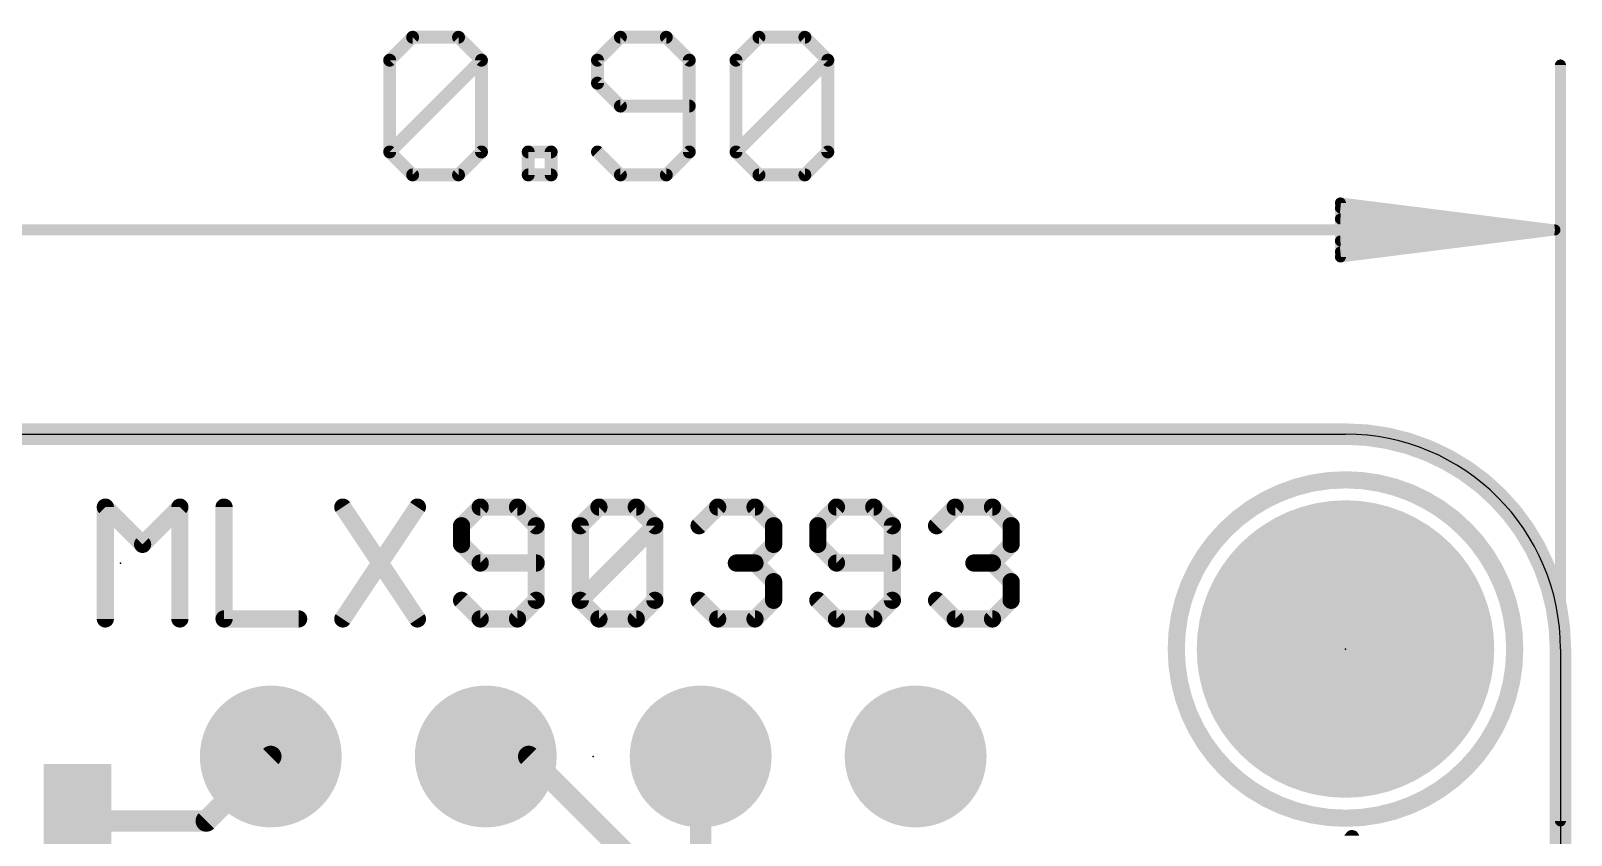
# Model space of a CAD drawing. Extents: x -7.4 to 23, y -0.1 to 23.8.
# Drawn here: x 4.78 to 22.99, y 14.31 to 23.82 of the extents above; entities that cross this region are included whole.
import ezdxf

# ---------------------------------------------------------------- set-up
doc = ezdxf.new("R2010")
doc.units = 0
for name, color, linetype in [('1', 12, 'CONTINUOUS'), ('16', 5, 'CONTINUOUS'), ('17', 110, 'CONTINUOUS'), ('20', 53, 'CONTINUOUS'), ('21', 40, 'CONTINUOUS'), ('23', 53, 'CONTINUOUS'), ('24', 53, 'CONTINUOUS'), ('47', 253, 'CONTINUOUS')]:
    doc.layers.add(name, color=color, linetype=linetype)

# ---------------------------------------------------------------- blocks, each defined once
blk = doc.blocks.new('RECT')
blk.add_solid([(-0.5, -0.5), (0.5, -0.5), (-0.5, 0.5), (0.5, 0.5)])
blk = doc.blocks.new('ROUNDP')
at = {"const_width": 0.5}
blk.add_lwpolyline([(0, -0.25, 1), (0, 0.25, 1), (0, -0.25)], format="xyb", dxfattribs=at)

msp = doc.modelspace()

# ---------------------------------------------------------------- linework, layer by layer
at = {"layer": '1', "const_width": 0.254}
for points in [[(7.62, 15.24), (6.858, 14.478)], [(10.668, 15.24), (10.16, 15.24)], [(13.5128, 12.3952), (10.668, 15.24)], [(12.7, 13.97), (12.7, 15.24)], [(6.858, 14.478), (5.334, 14.478)]]:
    msp.add_lwpolyline(points, dxfattribs=at)
at = {"layer": '1', "const_width": 0.127}
for points in [[(7.6649, 15.1951, 1), (7.5751, 15.2849)], [(10.16, 15.3035, 1), (10.16, 15.1765)], [(10.7129, 15.2849, 1), (10.6231, 15.1951)], [(10.668, 15.1765, 1), (10.668, 15.3035)], [(12.7635, 15.24, 1), (12.6365, 15.24)], [(5.334, 14.5415, 1), (5.334, 14.4145)], [(6.8131, 14.5229, 1), (6.9029, 14.4331)], [(6.858, 14.4145, 1), (6.858, 14.5415)]]:
    msp.add_lwpolyline(points, format="xyb", dxfattribs=at)
at = {"layer": '16', "const_width": 0.254}
for points in [[(2.54, 19.05), (20.32, 19.05)], [(22.86, 16.51), (22.86, 2.54)]]:
    msp.add_lwpolyline(points, dxfattribs=at)
at = {"layer": '16'}
for points, const_width in [([(22.86, 16.51, 0.4142), (20.32, 19.05)], 0.254), ([(20.32, 19.1135, 1), (20.32, 18.9865)], 0.127), ([(20.32, 18.9865, 1), (20.32, 19.1135)], 0.127), ([(22.9235, 16.51, 1), (22.7965, 16.51)], 0.127), ([(22.7965, 16.51, 1), (22.9235, 16.51)], 0.127)]:
    msp.add_lwpolyline(points, format="xyb", dxfattribs=dict(at, const_width=const_width))
at = {"layer": '20'}
for p, q in [((2.54, 19.05), (20.32, 19.05)), ((22.86, 16.51), (22.86, 2.54))]:
    msp.add_line(p, q, dxfattribs=at)
msp.add_arc((20.32, 16.51), 2.54, 0, 90, dxfattribs=at)
at = {"layer": '21'}
for points, const_width in [([(20.32, 14.51, 1), (20.32, 18.51, 1), (20.32, 14.51)], 0.2032), ([(5.7153, 18.1875, 1), (5.6137, 18.1875)], 0.1016), ([(5.7004, 18.2234, 1), (5.6286, 18.1516)], 0.1016), ([(6.5966, 18.1875, 1), (6.495, 18.1875)], 0.1016), ([(6.5817, 18.1516, 1), (6.5098, 18.2234)], 0.1016), ([(7.1186, 18.1875, 1), (7.017, 18.1875)], 0.1016), ([(8.5133, 18.2157, 1), (8.4288, 18.1593)], 0.1016), ([(9.3946, 18.1593, 1), (9.3101, 18.2157)], 0.1016), ([(10.0946, 18.2383, 1), (10.0946, 18.1367)], 0.1016), ([(10.1306, 18.1516, 1), (10.0587, 18.2234)], 0.1016), ([(10.5712, 18.2234, 1), (10.4994, 18.1516)], 0.1016), ([(10.5353, 18.1367, 1), (10.5353, 18.2383)], 0.1016), ([(11.4979, 18.2383, 1), (11.4979, 18.1367)], 0.1016), ([(11.5338, 18.1516, 1), (11.462, 18.2234)], 0.1016), ([(11.9745, 18.2234, 1), (11.9026, 18.1516)], 0.1016), ([(11.9386, 18.1367, 1), (11.9386, 18.2383)], 0.1016), ([(12.9012, 18.2383, 1), (12.9012, 18.1367)], 0.1016), ([(12.9371, 18.1516, 1), (12.8653, 18.2234)], 0.1016), ([(13.3778, 18.2234, 1), (13.3059, 18.1516)], 0.1016), ([(13.3418, 18.1367, 1), (13.3418, 18.2383)], 0.1016), ([(14.3045, 18.2383, 1), (14.3045, 18.1367)], 0.1016), ([(14.3404, 18.1516, 1), (14.2686, 18.2234)], 0.1016), ([(14.781, 18.2234, 1), (14.7092, 18.1516)], 0.1016), ([(14.7451, 18.1367, 1), (14.7451, 18.2383)], 0.1016), ([(15.7078, 18.2383, 1), (15.7078, 18.1367)], 0.1016), ([(15.7437, 18.1516, 1), (15.6718, 18.2234)], 0.1016), ([(16.1843, 18.2234, 1), (16.1125, 18.1516)], 0.1016), ([(16.1484, 18.1367, 1), (16.1484, 18.2383)], 0.1016), ([(9.9251, 17.9672, 1), (9.8235, 17.9672)], 0.1016), ([(9.8384, 18.0031, 1), (9.9102, 17.9313)], 0.1016), ([(10.8064, 17.9672, 1), (10.7048, 17.9672)], 0.1016), ([(10.7197, 17.9313, 1), (10.7915, 18.0031)], 0.1016), ([(11.3284, 17.9672, 1), (11.2268, 17.9672)], 0.1016), ([(11.2417, 18.0031, 1), (11.3135, 17.9313)], 0.1016), ([(12.2097, 17.9672, 1), (12.1081, 17.9672)], 0.1016), ([(12.1948, 17.9313, 1), (12.123, 18.0031)], 0.1016), ([(12.123, 17.9313, 1), (12.1948, 18.0031)], 0.1016), ([(12.645, 18.0031, 1), (12.7168, 17.9313)], 0.1016), ([(13.613, 17.9672, 1), (13.5114, 17.9672)], 0.1016), ([(13.5262, 17.9313, 1), (13.5981, 18.0031)], 0.1016), ([(14.0482, 18.0031, 1), (14.1201, 17.9313)], 0.1016), ([(14.135, 17.9672, 1), (14.0334, 17.9672)], 0.1016), ([(15.0162, 17.9672, 1), (14.9146, 17.9672)], 0.1016), ([(14.9295, 17.9313, 1), (15.0014, 18.0031)], 0.1016), ([(15.4515, 18.0031, 1), (15.5234, 17.9313)], 0.1016), ([(16.4195, 17.9672, 1), (16.3179, 17.9672)], 0.1016), ([(16.3328, 17.9313, 1), (16.4046, 18.0031)], 0.1016), ([(9.9102, 17.7828, 1), (9.8384, 17.711)], 0.1016), ([(13.5981, 17.711, 1), (13.5262, 17.7828)], 0.1016), ([(14.1201, 17.7828, 1), (14.0482, 17.711)], 0.1016), ([(16.4046, 17.711, 1), (16.3328, 17.7828)], 0.1016), ([(6.0692, 17.7828, 1), (6.141, 17.711)], 0.1016), ([(6.0692, 17.711, 1), (6.141, 17.7828)], 0.1016), ([(9.8235, 17.7469, 1), (9.9251, 17.7469)], 0.1016), ([(13.5114, 17.7469, 1), (13.613, 17.7469)], 0.1016), ([(14.0334, 17.7469, 1), (14.135, 17.7469)], 0.1016), ([(16.3179, 17.7469, 1), (16.4195, 17.7469)], 0.1016), ([(10.0946, 17.5774, 1), (10.0946, 17.4758)], 0.1016), ([(10.0587, 17.4906, 1), (10.1306, 17.5625)], 0.1016), ([(10.7556, 17.4758, 1), (10.7556, 17.5774)], 0.1016), ([(13.1215, 17.5774, 1), (13.1215, 17.4758)], 0.1016), ([(13.3778, 17.5625, 1), (13.3059, 17.4906)], 0.1016), ([(13.3059, 17.5625, 1), (13.3778, 17.4906)], 0.1016), ([(13.3418, 17.4758, 1), (13.3418, 17.5774)], 0.1016), ([(14.3045, 17.5774, 1), (14.3045, 17.4758)], 0.1016), ([(14.2686, 17.4906, 1), (14.3404, 17.5625)], 0.1016), ([(14.9654, 17.4758, 1), (14.9654, 17.5774)], 0.1016), ([(15.9281, 17.5774, 1), (15.9281, 17.4758)], 0.1016), ([(16.1843, 17.5625, 1), (16.1125, 17.4906)], 0.1016), ([(16.1125, 17.5625, 1), (16.1843, 17.4906)], 0.1016), ([(16.1484, 17.4758, 1), (16.1484, 17.5774)], 0.1016), ([(13.613, 17.3062, 1), (13.5114, 17.3062)], 0.1016), ([(13.5262, 17.2703, 1), (13.5981, 17.3422)], 0.1016), ([(16.4195, 17.3062, 1), (16.3179, 17.3062)], 0.1016), ([(16.3328, 17.2703, 1), (16.4046, 17.3422)], 0.1016), ([(9.9102, 17.1218, 1), (9.8384, 17.05)], 0.1016), ([(10.7048, 17.0859, 1), (10.8064, 17.0859)], 0.1016), ([(10.7915, 17.05, 1), (10.7197, 17.1218)], 0.1016), ([(11.3135, 17.1218, 1), (11.2417, 17.05)], 0.1016), ([(11.2417, 17.1218, 1), (11.3135, 17.05)], 0.1016), ([(11.2268, 17.0859, 1), (11.3284, 17.0859)], 0.1016), ([(12.1081, 17.0859, 1), (12.2097, 17.0859)], 0.1016), ([(12.1948, 17.05, 1), (12.123, 17.1218)], 0.1016), ([(12.7168, 17.1218, 1), (12.645, 17.05)], 0.1016), ([(13.5114, 17.0859, 1), (13.613, 17.0859)], 0.1016), ([(13.5981, 17.05, 1), (13.5262, 17.1218)], 0.1016), ([(14.1201, 17.1218, 1), (14.0482, 17.05)], 0.1016), ([(14.9146, 17.0859, 1), (15.0162, 17.0859)], 0.1016), ([(15.0014, 17.05, 1), (14.9295, 17.1218)], 0.1016), ([(15.5234, 17.1218, 1), (15.4515, 17.05)], 0.1016), ([(16.3179, 17.0859, 1), (16.4195, 17.0859)], 0.1016), ([(16.4046, 17.05, 1), (16.3328, 17.1218)], 0.1016), ([(7.0678, 16.9164, 1), (7.0678, 16.8148)], 0.1016), ([(7.949, 16.8148, 1), (7.949, 16.9164)], 0.1016), ([(8.4288, 16.8938, 1), (8.5133, 16.8374)], 0.1016), ([(9.3101, 16.8374, 1), (9.3946, 16.8938)], 0.1016), ([(10.0946, 16.9164, 1), (10.0946, 16.8148)], 0.1016), ([(10.0587, 16.8297, 1), (10.1306, 16.9015)], 0.1016), ([(10.4994, 16.9015, 1), (10.5712, 16.8297)], 0.1016), ([(10.5353, 16.8148, 1), (10.5353, 16.9164)], 0.1016), ([(11.4979, 16.9164, 1), (11.4979, 16.8148)], 0.1016), ([(11.462, 16.8297, 1), (11.5338, 16.9015)], 0.1016), ([(11.9026, 16.9015, 1), (11.9745, 16.8297)], 0.1016), ([(11.9386, 16.8148, 1), (11.9386, 16.9164)], 0.1016), ([(12.9012, 16.9164, 1), (12.9012, 16.8148)], 0.1016), ([(12.8653, 16.8297, 1), (12.9371, 16.9015)], 0.1016), ([(13.3059, 16.9015, 1), (13.3778, 16.8297)], 0.1016), ([(13.3418, 16.8148, 1), (13.3418, 16.9164)], 0.1016), ([(14.3045, 16.9164, 1), (14.3045, 16.8148)], 0.1016), ([(14.2686, 16.8297, 1), (14.3404, 16.9015)], 0.1016), ([(14.7092, 16.9015, 1), (14.781, 16.8297)], 0.1016), ([(14.7451, 16.8148, 1), (14.7451, 16.9164)], 0.1016), ([(15.7078, 16.9164, 1), (15.7078, 16.8148)], 0.1016), ([(15.6718, 16.8297, 1), (15.7437, 16.9015)], 0.1016), ([(16.1125, 16.9015, 1), (16.1843, 16.8297)], 0.1016), ([(16.1484, 16.8148, 1), (16.1484, 16.9164)], 0.1016), ([(5.6137, 16.8656, 1), (5.7153, 16.8656)], 0.1016), ([(6.495, 16.8656, 1), (6.5966, 16.8656)], 0.1016), ([(7.017, 16.8656, 1), (7.1186, 16.8656)], 0.1016)]:
    msp.add_lwpolyline(points, format="xyb", dxfattribs=dict(at, const_width=const_width))
at = {"layer": '21', "const_width": 0.2032}
for points in [[(5.6645, 16.8656), (5.6645, 18.1875)], [(5.6645, 18.1875), (6.1051, 17.7469)], [(6.1051, 17.7469), (6.5458, 18.1875)], [(6.5458, 18.1875), (6.5458, 16.8656)], [(7.0678, 18.1875), (7.0678, 16.8656)], [(8.471, 18.1875), (9.3523, 16.8656)], [(9.3523, 18.1875), (8.471, 16.8656)], [(10.0946, 18.1875), (9.8743, 17.9672)], [(10.5353, 18.1875), (10.0946, 18.1875)], [(10.7556, 17.9672), (10.5353, 18.1875)], [(11.2776, 17.9672), (11.4979, 18.1875)], [(11.4979, 18.1875), (11.9386, 18.1875)], [(11.9386, 18.1875), (12.1589, 17.9672)], [(12.6809, 17.9672), (12.9012, 18.1875)], [(12.9012, 18.1875), (13.3418, 18.1875)], [(13.3418, 18.1875), (13.5622, 17.9672)], [(14.3045, 18.1875), (14.0842, 17.9672)], [(14.7451, 18.1875), (14.3045, 18.1875)], [(14.9654, 17.9672), (14.7451, 18.1875)], [(15.4874, 17.9672), (15.7078, 18.1875)], [(15.7078, 18.1875), (16.1484, 18.1875)], [(16.1484, 18.1875), (16.3687, 17.9672)], [(9.8743, 17.9672), (9.8743, 17.7469)], [(10.7556, 17.0859), (10.7556, 17.9672)], [(11.2776, 17.0859), (11.2776, 17.9672)], [(11.2776, 17.0859), (12.1589, 17.9672)], [(12.1589, 17.9672), (12.1589, 17.0859)], [(13.5622, 17.9672), (13.5622, 17.7469)], [(14.0842, 17.9672), (14.0842, 17.7469)], [(14.9654, 17.0859), (14.9654, 17.9672)], [(16.3687, 17.9672), (16.3687, 17.7469)], [(9.8743, 17.7469), (10.0946, 17.5266)], [(13.5622, 17.7469), (13.3418, 17.5266)], [(14.0842, 17.7469), (14.3045, 17.5266)], [(16.3687, 17.7469), (16.1484, 17.5266)], [(10.0946, 17.5266), (10.7556, 17.5266)], [(13.3418, 17.5266), (13.1215, 17.5266)], [(13.3418, 17.5266), (13.5622, 17.3062)], [(14.3045, 17.5266), (14.9654, 17.5266)], [(16.1484, 17.5266), (15.9281, 17.5266)], [(16.1484, 17.5266), (16.3687, 17.3062)], [(13.5622, 17.3062), (13.5622, 17.0859)], [(16.3687, 17.3062), (16.3687, 17.0859)], [(9.8743, 17.0859), (10.0946, 16.8656)], [(10.5353, 16.8656), (10.7556, 17.0859)], [(11.4979, 16.8656), (11.2776, 17.0859)], [(12.1589, 17.0859), (11.9386, 16.8656)], [(12.9012, 16.8656), (12.6809, 17.0859)], [(13.5622, 17.0859), (13.3418, 16.8656)], [(14.0842, 17.0859), (14.3045, 16.8656)], [(14.7451, 16.8656), (14.9654, 17.0859)], [(15.7078, 16.8656), (15.4874, 17.0859)], [(16.3687, 17.0859), (16.1484, 16.8656)], [(7.0678, 16.8656), (7.949, 16.8656)], [(10.0946, 16.8656), (10.5353, 16.8656)], [(11.9386, 16.8656), (11.4979, 16.8656)], [(13.3418, 16.8656), (12.9012, 16.8656)], [(14.3045, 16.8656), (14.7451, 16.8656)], [(16.1484, 16.8656), (15.7078, 16.8656)]]:
    msp.add_lwpolyline(points, dxfattribs=at)
at = {"layer": '23'}
for p in [(20.32, 16.51), (11.43, 15.24)]:
    msp.add_point(p, dxfattribs=at)
at = {"layer": '24'}
msp.add_point((5.842, 17.526), dxfattribs=at)
at = {"layer": '47'}
for points, const_width in [([(9.0248, 23.4695), (9.296, 23.7407)], 0.1524), ([(9.296, 23.7407), (9.8383, 23.7407)], 0.1524), ([(9.8383, 23.7407), (10.1095, 23.4695)], 0.1524), ([(11.7517, 23.7407), (11.4805, 23.4695)], 0.1524), ([(12.294, 23.7407), (11.7517, 23.7407)], 0.1524), ([(12.5652, 23.4695), (12.294, 23.7407)], 0.1524), ([(13.1177, 23.4695), (13.3889, 23.7407)], 0.1524), ([(13.3889, 23.7407), (13.9312, 23.7407)], 0.1524), ([(13.9312, 23.7407), (14.2024, 23.4695)], 0.1524), ([(9.0248, 22.3849), (9.0248, 23.4695)], 0.1524), ([(9.0248, 22.3849), (10.1095, 23.4695)], 0.1524), ([(10.1095, 23.4695), (10.1095, 22.3849)], 0.1524), ([(11.4805, 23.4695), (11.4805, 23.1984)], 0.1524), ([(12.5652, 22.3849), (12.5652, 23.4695)], 0.1524), ([(13.1177, 22.3849), (13.1177, 23.4695)], 0.1524), ([(13.1177, 22.3849), (14.2024, 23.4695)], 0.1524), ([(14.2024, 23.4695), (14.2024, 22.3849)], 0.1524), ([(22.86, 14.478), (22.86, 23.413)], 0.13), ([(11.4805, 23.1984), (11.7517, 22.9272)], 0.1524), ([(11.7517, 22.9272), (12.5652, 22.9272)], 0.1524), ([(9.296, 22.1137), (9.0248, 22.3849)], 0.1524), ([(10.1095, 22.3849), (9.8383, 22.1137)], 0.1524), ([(10.662, 22.1137), (10.662, 22.3849)], 0.1524), ([(10.662, 22.3849), (10.9331, 22.3849)], 0.1524), ([(10.9331, 22.3849), (10.9331, 22.1137)], 0.1524), ([(11.4805, 22.3849), (11.7517, 22.1137)], 0.1524), ([(12.294, 22.1137), (12.5652, 22.3849)], 0.1524), ([(13.3889, 22.1137), (13.1177, 22.3849)], 0.1524), ([(14.2024, 22.3849), (13.9312, 22.1137)], 0.1524), ([(9.8383, 22.1137), (9.296, 22.1137)], 0.1524), ([(10.9331, 22.1137), (10.662, 22.1137)], 0.1524), ([(11.7517, 22.1137), (12.294, 22.1137)], 0.1524), ([(13.9312, 22.1137), (13.3889, 22.1137)], 0.1524), ([(22.795, 21.463), (20.26, 21.7822)], 0.13), ([(20.26, 21.7822), (20.26, 21.1438)], 0.13), ([(22.795, 21.463), (20.26, 21.723)], 0.13), ([(0.065, 21.463), (22.795, 21.463)], 0.13), ([(22.795, 21.463), (20.26, 21.593)], 0.13), ([(20.26, 21.1438), (22.795, 21.463)], 0.13), ([(20.26, 21.333), (22.795, 21.463)], 0.13), ([(20.26, 21.203), (22.795, 21.463)], 0.13)]:
    msp.add_lwpolyline(points, dxfattribs=dict(at, const_width=const_width))
for points, const_width in [([(9.296, 23.7788, 1), (9.296, 23.7026)], 0.0762), ([(9.3229, 23.7137, 1), (9.269, 23.7676)], 0.0762), ([(9.8652, 23.7676, 1), (9.8114, 23.7137)], 0.0762), ([(9.8383, 23.7026, 1), (9.8383, 23.7788)], 0.0762), ([(11.7517, 23.7788, 1), (11.7517, 23.7026)], 0.0762), ([(11.7786, 23.7137, 1), (11.7248, 23.7676)], 0.0762), ([(12.321, 23.7676, 1), (12.2671, 23.7137)], 0.0762), ([(12.294, 23.7026, 1), (12.294, 23.7788)], 0.0762), ([(13.3889, 23.7788, 1), (13.3889, 23.7026)], 0.0762), ([(13.4158, 23.7137, 1), (13.3619, 23.7676)], 0.0762), ([(13.9581, 23.7676, 1), (13.9043, 23.7137)], 0.0762), ([(13.9312, 23.7026, 1), (13.9312, 23.7788)], 0.0762), ([(9.0629, 23.4695, 1), (8.9867, 23.4695)], 0.0762), ([(8.9979, 23.4965, 1), (9.0518, 23.4426)], 0.0762), ([(10.1476, 23.4695, 1), (10.0714, 23.4695)], 0.0762), ([(10.1364, 23.4426, 1), (10.0825, 23.4965)], 0.0762), ([(10.0825, 23.4426, 1), (10.1364, 23.4965)], 0.0762), ([(11.5186, 23.4695, 1), (11.4424, 23.4695)], 0.0762), ([(11.4536, 23.4965, 1), (11.5075, 23.4426)], 0.0762), ([(12.6033, 23.4695, 1), (12.5271, 23.4695)], 0.0762), ([(12.5383, 23.4426, 1), (12.5921, 23.4965)], 0.0762), ([(13.1558, 23.4695, 1), (13.0796, 23.4695)], 0.0762), ([(13.0908, 23.4965, 1), (13.1446, 23.4426)], 0.0762), ([(14.2405, 23.4695, 1), (14.1643, 23.4695)], 0.0762), ([(14.2293, 23.4426, 1), (14.1754, 23.4965)], 0.0762), ([(14.1754, 23.4426, 1), (14.2293, 23.4965)], 0.0762), ([(22.8925, 23.413, 1), (22.8275, 23.413)], 0.065), ([(11.5075, 23.2253, 1), (11.4536, 23.1714)], 0.0762), ([(11.4424, 23.1984, 1), (11.5186, 23.1984)], 0.0762), ([(11.7517, 22.9653, 1), (11.7517, 22.8891)], 0.0762), ([(11.7248, 22.9003, 1), (11.7786, 22.9541)], 0.0762), ([(12.5652, 22.8891, 1), (12.5652, 22.9653)], 0.0762), ([(9.0518, 22.4118, 1), (8.9979, 22.3579)], 0.0762), ([(8.9979, 22.4118, 1), (9.0518, 22.3579)], 0.0762), ([(8.9867, 22.3849, 1), (9.0629, 22.3849)], 0.0762), ([(10.0714, 22.3849, 1), (10.1476, 22.3849)], 0.0762), ([(10.1364, 22.3579, 1), (10.0825, 22.4118)], 0.0762), ([(10.7001, 22.3849, 1), (10.6239, 22.3849)], 0.0762), ([(10.662, 22.423, 1), (10.662, 22.3468)], 0.0762), ([(10.9712, 22.3849, 1), (10.895, 22.3849)], 0.0762), ([(10.9331, 22.3468, 1), (10.9331, 22.423)], 0.0762), ([(11.5075, 22.4118, 1), (11.4536, 22.3579)], 0.0762), ([(12.5271, 22.3849, 1), (12.6033, 22.3849)], 0.0762), ([(12.5921, 22.3579, 1), (12.5383, 22.4118)], 0.0762), ([(13.1446, 22.4118, 1), (13.0908, 22.3579)], 0.0762), ([(13.0908, 22.4118, 1), (13.1446, 22.3579)], 0.0762), ([(13.0796, 22.3849, 1), (13.1558, 22.3849)], 0.0762), ([(14.1643, 22.3849, 1), (14.2405, 22.3849)], 0.0762), ([(14.2293, 22.3579, 1), (14.1754, 22.4118)], 0.0762), ([(9.296, 22.1518, 1), (9.296, 22.0756)], 0.0762), ([(9.269, 22.0868, 1), (9.3229, 22.1406)], 0.0762), ([(9.8114, 22.1406, 1), (9.8652, 22.0868)], 0.0762), ([(9.8383, 22.0756, 1), (9.8383, 22.1518)], 0.0762), ([(10.662, 22.1518, 1), (10.662, 22.0756)], 0.0762), ([(10.6239, 22.1137, 1), (10.7001, 22.1137)], 0.0762), ([(10.895, 22.1137, 1), (10.9712, 22.1137)], 0.0762), ([(10.9331, 22.0756, 1), (10.9331, 22.1518)], 0.0762), ([(11.7517, 22.1518, 1), (11.7517, 22.0756)], 0.0762), ([(11.7248, 22.0868, 1), (11.7786, 22.1406)], 0.0762), ([(12.2671, 22.1406, 1), (12.321, 22.0868)], 0.0762), ([(12.294, 22.0756, 1), (12.294, 22.1518)], 0.0762), ([(13.3889, 22.1518, 1), (13.3889, 22.0756)], 0.0762), ([(13.3619, 22.0868, 1), (13.4158, 22.1406)], 0.0762), ([(13.9043, 22.1406, 1), (13.9581, 22.0868)], 0.0762), ([(13.9312, 22.0756, 1), (13.9312, 22.1518)], 0.0762), ([(20.2641, 21.8145, 1), (20.2559, 21.75)], 0.065), ([(20.2925, 21.7822, 1), (20.2275, 21.7822)], 0.065), ([(20.2633, 21.7553, 1), (20.2567, 21.6907)], 0.065), ([(20.2617, 21.6255, 1), (20.2583, 21.5605)], 0.065), ([(22.7991, 21.4308, 1), (22.7909, 21.4952)], 0.065), ([(22.7909, 21.4308, 1), (22.7991, 21.4952)], 0.065), ([(22.7983, 21.4307, 1), (22.7917, 21.4953)], 0.065), ([(22.7917, 21.4307, 1), (22.7983, 21.4953)], 0.065), ([(22.7933, 21.4305, 1), (22.7967, 21.4955)], 0.065), ([(22.7967, 21.4305, 1), (22.7933, 21.4955)], 0.065), ([(22.795, 21.4305, 1), (22.795, 21.4955)], 0.065), ([(20.2583, 21.3655, 1), (20.2617, 21.3005)], 0.065), ([(20.2567, 21.2353, 1), (20.2633, 21.1707)], 0.065), ([(20.2559, 21.176, 1), (20.2641, 21.1115)], 0.065), ([(20.2275, 21.1438, 1), (20.2925, 21.1438)], 0.065), ([(22.8275, 14.478, 1), (22.8925, 14.478)], 0.065)]:
    msp.add_lwpolyline(points, format="xyb", dxfattribs=dict(at, const_width=const_width))

# ---------------------------------------------------------------- block references
at = {"layer": '1', "xscale": 1.35, "yscale": 0.8, "rotation": 270}
msp.add_blockref('RECT', (5.334, 14.478), dxfattribs=at)
at = {"layer": '17', "xscale": 3.516, "yscale": 3.516}
msp.add_blockref('ROUNDP', (20.32, 16.51), dxfattribs=at)
msp.add_blockref('ROUNDP', (20.32, 16.51), dxfattribs=at)
at = {"layer": '17', "xscale": 1.6764, "yscale": 1.6764, "rotation": 90}
for p in [(7.62, 15.24), (7.62, 15.24), (10.16, 15.24), (10.16, 15.24), (12.7, 15.24), (12.7, 15.24), (15.24, 15.24), (15.24, 15.24)]:
    msp.add_blockref('ROUNDP', p, dxfattribs=at)
at = {"layer": '21'}
for p, xscale, yscale in [((20.3931, 14.3078), 0.1753, 0.0038), ((20.395, 14.3154), 0.1715, 0.0038), ((20.395, 14.3116), 0.1715, 0.0038), ((20.3949, 14.3193), 0.1638, 0.0039), ((20.3968, 14.3231), 0.16, 0.0038), ((20.3968, 14.3269), 0.1524, 0.0038), ((20.3968, 14.3345), 0.1448, 0.0038), ((20.3968, 14.3307), 0.1448, 0.0038), ((20.3969, 14.3383), 0.1371, 0.0038), ((20.3969, 14.3421), 0.1295, 0.0038), ((20.3969, 14.3459), 0.1219, 0.0038), ((20.3969, 14.3497), 0.1143, 0.0038), ((20.3987, 14.3535), 0.1029, 0.0038), ((20.3969, 14.3574), 0.0915, 0.0039), ((20.3968, 14.3612), 0.0762, 0.0038), ((20.3969, 14.365), 0.0609, 0.0038), ((20.3931, 14.3688), 0.0305, 0.0038)]:
    msp.add_blockref('RECT', p, dxfattribs=dict(at, xscale=xscale, yscale=yscale))

doc.saveas('drawing.dxf')
